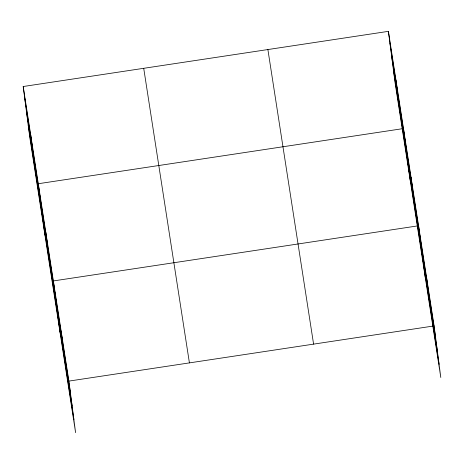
<?xml version="1.0" encoding="UTF-8"?>
<svg xmlns="http://www.w3.org/2000/svg" width="464" height="464" viewBox="0 0 464 464"><rect width="100%" height="100%" fill="white"/><g stroke="black" fill="none" stroke-linecap="round" stroke-linejoin="round"><path stroke-width="0.7" d="M23.2 86.519L68.898 381.095L75.597 432.657L29.899 138.081L23.2 86.519L388.403 31.343L434.101 325.919L440.8 377.481L395.102 82.905L388.403 31.343M68.898 381.095L434.101 325.919M389.917 43.013L435.621 337.589M391.628 56.179L437.326 350.755M393.391 69.739L439.089 364.315M267.885 49.549L313.589 344.126M143.718 68.312L189.416 362.889M24.714 98.188L70.418 392.764M26.425 111.354L72.129 405.93M28.188 124.915L73.886 419.491M426.335 275.842L427.849 287.512M425.262 277.327L418.563 225.765L53.36 280.94L60.059 332.502M411.023 177.161L412.542 188.831M410.182 180.113L403.483 128.551L38.28 183.727L44.979 235.289M395.943 79.947L397.457 91.617M61.132 331.018L62.646 342.687M45.82 232.331L47.34 244M30.74 135.123L32.254 146.792"/></g></svg>
